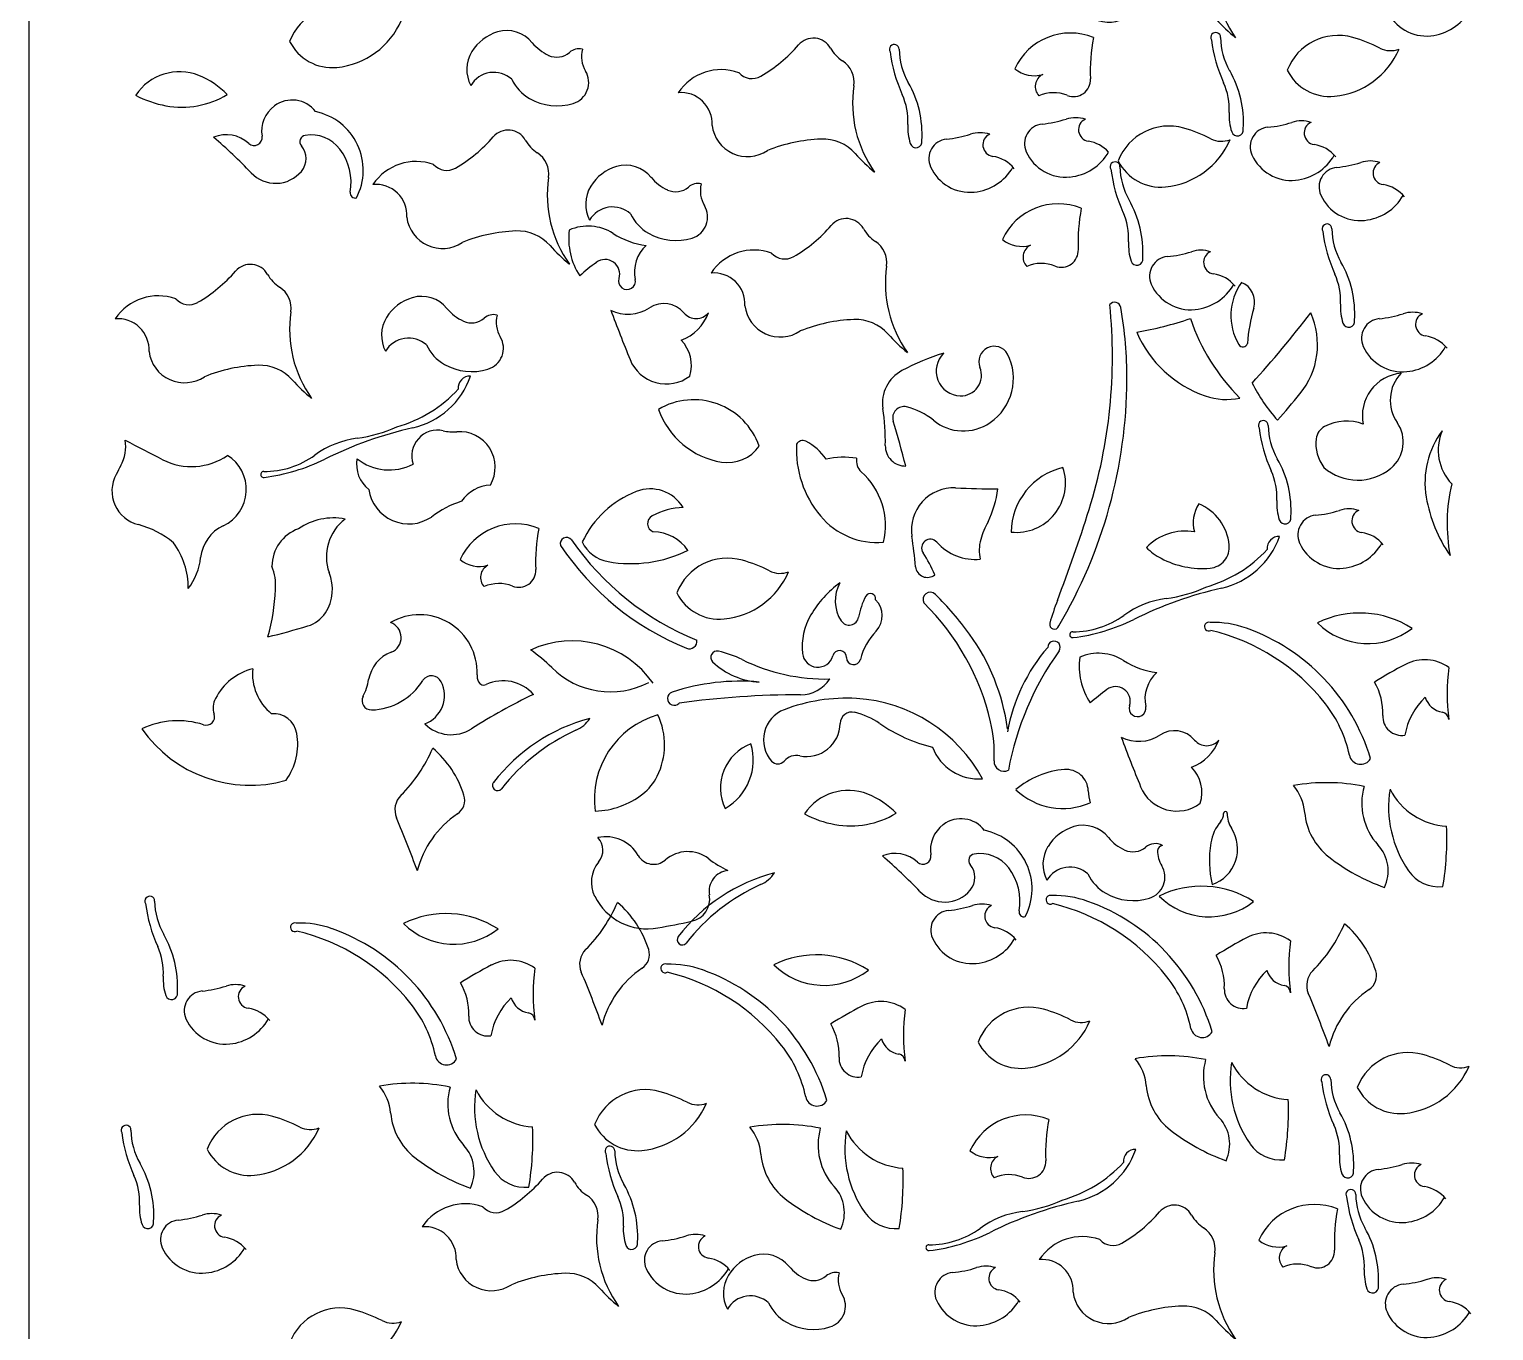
# Model space of a CAD drawing. Header units: millimetres. Extents: x 196 to 687, y 295 to 770.
# Drawn here: x 441.86 to 484.97, y 333.95 to 372.25 of the extents above; entities that cross this region are included whole.
import ezdxf

# ---------------------------------------------------------------- set-up
doc = ezdxf.new("R2010")
doc.units = ezdxf.units.MM

# ---------------------------------------------------------------- blocks, each defined once
blk = doc.blocks.new('A$C48BF6FA1')
for centre, radius, start, end in [((3.98, 3.367), 0.579, 29.3983, 139.1918), ((0.253, 6.585), 4.345, 300.1229, 319.1918), ((5.43, 4.184), 1.085, 209.3983, 236.9635), ((1.268, 1.498), 1.522, 70.2108, 146.4016), ((4.434, 2.652), 0.743, 351.6884, 56.9635), ((2.172, 3.278), 0.521, 221.8213, 300.1229), ((0.087, 1.434), 0.911, 356.6015, 95.4896), ((8.646, 2.036), 3.514, 171.6884, 215.4094), ((2.041, 1.514), 1.054, 187.3405, 303.8759), ((4.381, -3.72), 4.698, 92.1561, 111.895), ((4.253, -0.311), 1.287, 41.8063, 92.1561), ((9.044, 3.974), 5.141, 221.8063, 230.6209)]:
    blk.add_arc(centre, radius, start, end)

msp = doc.modelspace()

# ---------------------------------------------------------------- linework, layer by layer
msp.add_lwpolyline([(441.865, 387.708), (528.84, 387.708), (528.84, 306.184), (441.865, 306.184)], close=True)
for centre, radius, start, end in [((451.021, 371.315), 1.602, 74.2021, 158.8823), ((450.691, 373.435), 2.319, 275.6332, 336.6716), ((482.991, 373.324), 1.273, 204.2982, 275.7415), ((482.97, 373.537), 1.488, 275.7415, 329.9307), ((456.027, 370.896), 1.33, 106.4766, 148.525), ((455.922, 371.25), 0.961, 38.918, 106.4766), ((472.51, 370.337), 1.801, 67.7893, 155.4143), ((476.788, 372.009), 0.144, 0.7485, 210.2704), ((478.958, 372.038), 2.027, 180.7485, 209.7908), ((480.388, 370.466), 1.602, 74.2021, 158.8823), ((450.781, 372.523), 1.403, 206.7038, 275.6332), ((455.755, 371.063), 1.011, 148.525, 207.6949), ((457.693, 372.68), 1.314, 218.918, 245.7489), ((458.045, 371.244), 0.428, 76.5907, 130.4954), ((458.953, 371.453), 0.834, 165.6765, 211.2288), ((467.328, 371.66), 0.144, 0.7485, 210.2704), ((471.554, 372.135), 4.384, 187.1749, 204.3892), ((469.498, 371.688), 2.027, 180.7485, 209.7908), ((478.271, 371.029), 5.174, 169.1439, 182.6148), ((481.013, 372.485), 4.384, 187.1749, 204.3892), ((480.057, 372.586), 2.319, 275.6332, 336.6716), ((479.639, 367.82), 4.352, 62.9413, 74.2021), ((481.934, 372.313), 0.693, 242.9413, 291.3396), ((457.391, 372.01), 0.58, 245.7489, 310.4954), ((446.287, 369.448), 1.551, 68.3611, 146.3144), ((445.99, 368.7), 2.355, 43.699, 68.3611), ((455.539, 370.193), 0.789, 48.0281, 149.5252), ((457.239, 371.335), 1.297, 205.3321, 240.1436), ((457.686, 370.685), 0.647, 287.1886, 31.2288), ((471.444, 371.791), 0.908, 230.9852, 286.044), ((471.874, 370.563), 0.398, 116.7521, 223.0671), ((472.604, 370.77), 0.5, 248.4065, 2.6148), ((474.528, 369.502), 3.078, 356.6602, 29.7908), ((480.147, 371.674), 1.403, 206.7038, 275.6332), ((446.443, 373.033), 3.085, 242.0304, 259.6471), ((446.355, 372.55), 2.594, 259.6471, 301.0508), ((465.861, 369.554), 1.867, 356.7534, 24.3892), ((465.068, 369.152), 3.078, 356.6602, 29.7908), ((472.018, 369.291), 1.091, 68.4065, 113.5013), ((475.32, 369.903), 1.867, 356.7534, 24.3892), ((449.64, 369.244), 0.936, 126.8487, 188.8926), ((449.602, 369.295), 0.872, 37.4602, 126.8487), ((457.399, 371.613), 1.618, 240.1436, 287.1886), ((449.931, 368.099), 1.764, 332.5028, 78.1254), ((469.248, 369.362), 1.526, 176.7534, 198.2534), ((471.738, 368.883), 0.58, 95.6155, 204.2982), ((471.341, 372.917), 3.473, 275.6155, 287.5464), ((472.67, 368.716), 0.932, 72.4536, 107.5464), ((473.092, 369.292), 0.343, 114.3143, 261.5157), ((478.708, 369.711), 1.526, 176.7534, 198.2534), ((477.985, 372.822), 3.473, 275.6155, 287.5464), ((479.313, 368.621), 0.932, 72.4536, 107.5464), ((479.736, 369.198), 0.343, 114.3143, 261.5157), ((447.666, 368.174), 0.973, 47.4171, 112.6748), ((437.636, 357.787), 14.851, 43.5809, 49.452), ((448.483, 369.063), 0.235, 227.4171, 8.8926), ((450.018, 368.942), 0.188, 99.6553, 220.3418), ((450.164, 368.086), 1.056, 37.052, 99.6553), ((468.922, 368.439), 0.58, 95.6155, 204.2982), ((468.525, 372.472), 3.473, 275.6155, 287.5464), ((469.854, 368.272), 0.932, 72.4536, 107.5464), ((470.276, 368.848), 0.343, 114.3143, 261.5157), ((475.413, 367.799), 1.602, 74.2021, 158.8823), ((475.082, 369.919), 2.319, 275.6332, 336.6716), ((474.664, 365.153), 4.352, 62.9413, 74.2021), ((476.959, 369.646), 0.693, 242.9413, 291.3396), ((477.427, 369.289), 0.177, 198.2534, 10.9603), ((478.382, 368.789), 0.58, 95.6155, 204.2982), ((449.431, 368.444), 0.582, 319.6582, 40.3418), ((449.696, 367.733), 1.642, 350.156, 37.052), ((467.967, 368.939), 0.177, 198.2534, 10.9603), ((472.37, 369.169), 1.273, 204.2982, 275.7415), ((472.348, 369.382), 1.488, 275.7415, 329.9307), ((472.892, 367.955), 1.009, 42.5267, 81.5157), ((479.536, 367.86), 1.009, 39.0438, 81.5157), ((459.526, 366.935), 1.33, 106.4766, 148.525), ((459.421, 367.288), 0.961, 38.918, 106.4766), ((469.554, 368.724), 1.273, 204.2982, 275.7415), ((469.532, 368.938), 1.488, 275.7415, 329.9307), ((470.076, 367.511), 1.009, 39.0438, 81.5157), ((473.826, 368.204), 0.144, 0.7485, 210.2704), ((478.052, 368.679), 4.384, 187.1749, 204.3892), ((475.172, 369.007), 1.403, 206.7038, 275.6332), ((475.997, 368.232), 2.027, 180.7485, 209.7908), ((479.014, 369.074), 1.273, 204.2982, 275.7415), ((478.992, 369.288), 1.488, 275.7415, 329.9307), ((480.41, 367.608), 0.58, 95.6155, 204.2982), ((480.014, 371.641), 3.473, 275.6155, 287.5464), ((481.342, 367.441), 0.932, 72.4536, 107.5464), ((481.764, 368.017), 0.343, 114.3143, 261.5157), ((449.116, 368.712), 0.996, 223.5809, 319.6582), ((461.192, 368.718), 1.314, 218.918, 245.7489), ((461.544, 367.282), 0.428, 76.5907, 130.4954), ((451.459, 367.428), 0.147, 170.156, 284.4823), ((459.253, 367.101), 1.011, 148.525, 207.6949), ((460.89, 368.048), 0.58, 245.7489, 310.4954), ((462.452, 367.492), 0.834, 165.6765, 211.2288), ((481.042, 367.893), 1.273, 204.2982, 275.7415), ((481.021, 368.107), 1.488, 275.7415, 329.9307), ((481.565, 366.68), 1.009, 39.0438, 81.5157), ((459.038, 366.232), 0.789, 48.0281, 149.5252), ((461.185, 366.724), 0.647, 287.1886, 31.2288), ((472.15, 365.313), 1.801, 67.7893, 155.4143), ((477.912, 366.006), 5.174, 169.1439, 182.6148), ((472.359, 366.098), 1.867, 356.7534, 24.3892), ((471.567, 365.696), 3.078, 356.6602, 29.7908), ((458.313, 365.087), 1.37, 57.4632, 113.815), ((460.738, 367.373), 1.297, 205.3321, 240.1436), ((480.064, 366.377), 0.144, 0.7485, 210.2704), ((459.732, 366.085), 1.989, 172.6257, 213.1945), ((460.331, 368.25), 2.383, 237.4632, 262.6074), ((460.898, 367.651), 1.618, 240.1436, 287.1886), ((471.085, 366.768), 0.908, 230.9852, 286.044), ((475.747, 365.906), 1.526, 176.7534, 198.2534), ((484.29, 366.852), 4.384, 187.1749, 204.3892), ((482.234, 366.405), 2.027, 180.7485, 209.7908), ((460.733, 365.106), 1.055, 132.1841, 191.8629), ((471.515, 365.54), 0.398, 116.7521, 223.0671), ((472.245, 365.747), 0.5, 248.4065, 2.6148), ((475.421, 364.983), 0.58, 95.6155, 204.2982), ((475.024, 369.016), 3.473, 275.6155, 287.5464), ((476.352, 364.816), 0.932, 72.4536, 107.5464), ((476.775, 365.392), 0.343, 114.3143, 261.5157), ((444.646, 367.972), 4.345, 300.1229, 319.1918), ((448.374, 364.753), 0.579, 29.3983, 139.1918), ((463.371, 358.897), 8.082, 126.5606, 131.012), ((458.813, 365.043), 0.431, 342.4181, 126.5606), ((471.659, 364.268), 1.091, 68.4065, 113.5013), ((474.465, 365.483), 0.177, 198.2534, 10.9603), ((477.804, 363.869), 3.078, 356.6602, 29.7908), ((449.824, 365.57), 1.085, 209.3983, 236.9635), ((459.459, 364.838), 0.247, 162.4181, 11.8629), ((476.053, 365.268), 1.273, 204.2982, 275.7415), ((476.031, 365.482), 1.488, 275.7415, 329.9307), ((476.575, 364.055), 1.009, 39.0438, 81.5157), ((478.939, 363.825), 1.703, 145.0591, 210.0479), ((477.312, 364.22), 0.624, 343.4514, 68.3675), ((478.597, 364.271), 1.867, 356.7534, 24.3892), ((445.661, 362.884), 1.522, 70.2108, 146.4016), ((446.565, 364.664), 0.521, 221.8213, 300.1229), ((448.827, 364.038), 0.743, 351.6884, 56.9635), ((453.516, 363.075), 1.33, 106.4766, 148.525), ((453.412, 363.429), 0.961, 38.918, 106.4766), ((453.04, 363.422), 3.514, 171.6884, 215.4094), ((455.182, 364.859), 1.314, 218.918, 245.7489), ((455.534, 363.423), 0.428, 76.5907, 130.4954), ((456.442, 363.632), 0.834, 165.6765, 211.2288), ((459.495, 365.003), 1.14, 243.0392, 303.3142), ((513.931, 384.671), 58.716, 200.62556, 202.15456), ((460.545, 363.405), 0.773, 40.1079, 123.3142), ((460.57, 364.385), 1.373, 290.5239, 339.4189), ((461.496, 364.206), 0.47, 220.1079, 319.8921), ((458.773, 362.601), 14.975, 342.5693, 5.922), ((473.812, 364.033), 0.183, 10.0846, 141.9889), ((462.365, 361.997), 11.81, 359.7233, 10.0846), ((482.604, 362.648), 4.896, 163.4514, 175.8103), ((453.974, 383.557), 32.283, 317.7147, 322.4942), ((477.508, 362.966), 2.277, 320.5308, 24.265), ((481.984, 364.078), 1.526, 176.7534, 198.2534), ((481.262, 367.189), 3.473, 275.6155, 287.5464), ((482.59, 362.989), 0.932, 72.4536, 107.5464), ((483.012, 363.565), 0.343, 114.3143, 261.5157), ((444.48, 362.82), 0.911, 356.6015, 95.4896), ((453.244, 363.242), 1.011, 148.525, 207.6949), ((454.88, 364.189), 0.58, 245.7489, 310.4954), ((472.668, 373.753), 10.57, 279.7718, 288.6146), ((481.81, 365.713), 6.098, 198.9252, 225.0489), ((480.703, 363.656), 0.177, 198.2534, 10.9603), ((481.658, 363.156), 0.58, 95.6155, 204.2982), ((453.028, 362.372), 0.789, 48.0281, 149.5252), ((454.728, 363.514), 1.297, 205.3321, 240.1436), ((455.175, 362.864), 0.647, 287.1886, 31.2288), ((460.306, 362.361), 1.05, 342.3149, 44.7025), ((477.617, 364.704), 3.439, 203.4445, 250.7243), ((477.586, 363.042), 0.14, 210.0479, 344.8002), ((482.813, 362.228), 1.009, 39.0438, 81.5157), ((446.435, 362.901), 1.054, 187.3405, 303.8759), ((460.615, 362.962), 1.151, 202.1546, 306.8979), ((470.73, 356.275), 6.728, 106.8405, 118.2052), ((469.289, 362.192), 0.73, 134.2198, 268.3199), ((470.268, 362.467), 0.453, 29.6971, 202.0709), ((469.251, 361.975), 1.582, 304.6436, 26.947), ((482.29, 363.441), 1.273, 204.2982, 275.7415), ((482.269, 363.655), 1.488, 275.7415, 329.9307), ((448.774, 357.667), 4.698, 92.1561, 111.895), ((448.646, 361.075), 1.287, 41.8063, 92.1561), ((454.888, 363.792), 1.618, 240.1436, 287.1886), ((468.06, 361.253), 1.08, 118.2052, 188.6189), ((469.286, 362.069), 0.607, 268.3199, 22.0709), ((482.354, 360.881), 1.249, 95.0514, 191.7116), ((483.077, 361.33), 1.152, 136.3145, 214.7424), ((453.437, 365.36), 5.141, 221.8063, 230.6209), ((452.63, 362.817), 2.355, 282.8757, 340.7078), ((454.827, 361.702), 0.338, 85.596, 186.9656), ((459.82, 362.01), 14.355, 329.3429, 359.7233), ((482.674, 364.348), 5.432, 207.5432, 221.5272), ((451.635, 364.286), 3.88, 285.7282, 317.4215), ((461.423, 359.307), 2.041, 19.4217, 120.5365), ((477.097, 363.217), 1.863, 250.7243, 282.5494), ((457.29, 379.614), 28.468, 318.4883, 320.5308), ((462.623, 361.853), 2.372, 199.4152, 260.726), ((460.749, 360.145), 6.315, 358.6929, 8.6189), ((467.611, 360.816), 0.331, 76.3264, 196.8896), ((467.22, 359.212), 1.981, 50.5892, 76.3264), ((455.775, 349.057), 11.76, 102.8757, 116.3123), ((450.962, 364.348), 4.17, 277.626, 294.4235), ((453.884, 359.693), 0.761, 77.4009, 198.764), ((454.355, 361.799), 1.397, 257.4009, 273.8105), ((454.531, 359.362), 1.047, 329.909, 94.5538), ((435.788, 351.154), 32.926, 14.4992, 16.8896), ((469.36, 361.817), 1.389, 230.5892, 304.6436), ((478.19, 360.591), 0.144, 0.7485, 210.2704), ((482.415, 361.066), 4.384, 187.1749, 204.3892), ((480.36, 360.619), 2.027, 180.7485, 209.7908), ((480.219, 360.138), 0.478, 117.9763, 172.953), ((480.637, 359.35), 1.37, 68.8841, 117.9763), ((481.308, 360.103), 1.001, 309.7987, 34.7424), ((485.486, 358.914), 2.538, 143.205, 189.7775), ((484.786, 359.868), 1.448, 157.0065, 223.4214), ((443.61, 359.956), 1.095, 329.998, 10.7729), ((476.405, 419.765), 67.519, 241.97966, 243.04323), ((451.879, 357.501), 2.739, 97.626, 125.9374), ((462.421, 360.62), 1.123, 260.726, 325.5714), ((467.501, 359.885), 3.057, 177.0771, 219.8272), ((464.631, 359.935), 0.211, 63.573, 149.7942), ((464.043, 358.753), 1.531, 33.5484, 63.573), ((467.652, 359.987), 0.59, 178.6929, 271.3642), ((480.888, 360.055), 1.152, 172.953, 217.3237), ((446.639, 361.235), 1.855, 243.0432, 304.7582), ((447.072, 358.708), 1.181, 295.2117, 58.0977), ((448.784, 361.771), 2.535, 269.5591, 305.9374), ((448.09, 364.599), 5.579, 277.0547, 296.3123), ((452.448, 359.449), 0.951, 170.2318, 231.6224), ((452.465, 360.825), 1.544, 231.8623, 296.8678), ((465.841, 357.269), 2.388, 80.9062, 102.6151), ((466.642, 359.549), 0.431, 169.6261, 228.4607), ((475.93, 358.083), 3.078, 356.6602, 29.7908), ((445.309, 358.659), 1.011, 150.8024, 256.8419), ((447.153, 357.91), 2.996, 149.998, 155.5185), ((448.764, 359.149), 0.0871, 89.5591, 277.0547), ((464.96, 357.65), 2.105, 346.367, 48.4607), ((472.749, 357.422), 1.984, 103.4093, 179.0998), ((470.922, 358.889), 1.444, 263.7859, 18.7232), ((476.722, 358.485), 1.867, 356.7534, 24.3892), ((480.973, 360.504), 1.523, 228.8855, 309.7987), ((453.036, 358.883), 1.191, 188.6555, 303.9363), ((455.493, 357.75), 1.088, 92.9671, 146.0266), ((460.142, 357.596), 1.128, 30.9729, 111.5566), ((469.075, 357.512), 1.245, 87.3796, 188.5196), ((470.519, 389.081), 30.357, 267.3796, 269.7228), ((467.261, 359.101), 3.134, 334.4933, 353.0976), ((488.668, 357.709), 5.069, 166.7243, 190.7271), ((455.403, 355.707), 2.773, 107.0511, 127.8891), ((460.816, 355.891), 2.962, 111.5566, 154.5681), ((477.133, 357.728), 1.008, 146.641, 195.3961), ((475.729, 356.931), 1.464, 5.4869, 67.4295), ((480.11, 358.293), 1.526, 176.7534, 198.2534), ((487.211, 359.211), 4.29, 189.7775, 214.7605), ((450.816, 356.069), 1.801, 78.9984, 124.8009), ((452.009, 356.725), 1.399, 127.378, 199.2637), ((460.322, 357.703), 0.259, 118.8667, 249.461), ((461.16, 356.183), 1.994, 91.4334, 118.8667), ((466.822, 359.319), 2.173, 219.8272, 274.8524), ((429.56, 371.773), 45.594, 339.0075, 342.5693), ((478.829, 357.87), 0.177, 198.2534, 10.9603), ((479.784, 357.37), 0.58, 95.6155, 204.2982), ((479.387, 361.403), 3.473, 275.6155, 287.5464), ((480.715, 357.203), 0.932, 72.4536, 107.5464), ((481.138, 357.779), 0.343, 114.3143, 261.5157), ((444.339, 354.994), 2.78, 50.5232, 74.5744), ((448.074, 356.579), 1.172, 115.2117, 174.0093), ((450.177, 356.446), 1.169, 109.4396, 179.9531), ((456.181, 355.893), 1.801, 67.7893, 155.4143), ((461.943, 356.586), 5.174, 169.1439, 182.6148), ((460.195, 356.16), 1.301, 35.4865, 88.416), ((471.878, 356.686), 2.081, 149.222, 164.7595), ((475.888, 355.902), 1.582, 80.0556, 136.1571), ((480.938, 356.442), 1.009, 39.0438, 81.5157), ((444.31, 355.809), 2.236, 359.607, 36.5223), ((457.675, 357.117), 0.181, 34.8434, 199.1157), ((464.268, 361.571), 8.132, 213.7115, 247.9301), ((464.64, 361.966), 8.305, 214.8434, 247.8927), ((459.084, 357.611), 1.044, 205.4163, 259.8759), ((450.947, 354.797), 17.085, 5.4967, 8.5196), ((468.388, 356.984), 0.258, 41.552, 213.5298), ((469.713, 358.157), 1.511, 221.552, 275.3729), ((471.054, 356.911), 1.227, 164.7595, 192.1411), ((476.019, 358.282), 1.807, 225.2306, 242.3162), ((475.449, 359.57), 3.88, 285.7282, 317.4215), ((476.568, 357.011), 0.621, 275.0859, 5.4869), ((476.444, 358.101), 2.355, 282.8757, 340.7078), ((478.642, 356.986), 0.338, 85.596, 186.9656), ((480.416, 357.656), 1.273, 204.2982, 275.7415), ((480.394, 357.869), 1.488, 275.7415, 329.9307), ((445.127, 356.889), 1.792, 322.3485, 354.0093), ((455.115, 357.348), 0.908, 230.9852, 286.044), ((459.571, 360.339), 3.815, 259.8759, 296.194), ((462.419, 355.084), 1.602, 74.2021, 158.8823), ((461.67, 352.438), 4.352, 62.9413, 74.2021), ((464.871, 354.653), 3.962, 22.9526, 33.5298), ((476.391, 358.992), 2.61, 242.3162, 275.0859), ((447.625, 355.894), 1.49, 355.113, 21.752), ((449.515, 355.77), 1.272, 326.8883, 22.8057), ((455.546, 356.12), 0.398, 116.7521, 223.0671), ((456.275, 356.327), 0.5, 248.4065, 2.6148), ((462.088, 357.204), 2.319, 275.6332, 336.6716), ((463.965, 356.931), 0.693, 242.9413, 291.3396), ((468.299, 356.466), 0.347, 185.4967, 309.3041), ((443.484, 355.939), 5.628, 343.8017, 358.2593), ((455.69, 354.848), 1.091, 68.4065, 113.5013), ((462.178, 356.292), 1.403, 206.7038, 275.6332), ((467.572, 353.428), 3.132, 126.1205, 149.4909), ((466.662, 355.429), 1.075, 150.4941, 213.1461), ((466.625, 355.496), 0.153, 347.0199, 151.9055), ((468.387, 355.467), 0.215, 45.3001, 207.3113), ((479.59, 344.341), 11.76, 102.8757, 116.3123), ((474.777, 359.632), 4.17, 277.626, 294.4235), ((468.309, 354.597), 2.063, 151.9055, 170.21), ((466.307, 354.992), 0.663, 316.9954, 45.2103), ((463.13, 350.222), 7.222, 13.1831, 45.4509), ((461.884, 348.896), 9.46, 35.959, 45.3001), ((479.543, 352.594), 7.942, 159.0075, 164.0884), ((475.694, 352.785), 2.739, 97.626, 125.9374), ((449.796, 355.587), 0.937, 286.7965, 326.8883), ((453.354, 353.328), 1.693, 357.5615, 120.4246), ((452.349, 354.35), 0.463, 291.3504, 71.3802), ((466.48, 354.072), 1.864, 149.4909, 185.8071), ((465.998, 354.996), 0.282, 213.1461, 350.21), ((472.038, 354.733), 0.138, 164.0884, 341.7382), ((472.599, 357.055), 2.535, 269.5591, 305.9374), ((471.904, 359.883), 5.579, 277.0547, 296.3123), ((476.586, 354.672), 0.129, 70.4705, 297.7084), ((476.71, 351.876), 2.918, 70.3774, 91.6017), ((481.034, 352.238), 2.833, 57.2316, 116.2105), ((481.266, 356.282), 2.111, 225.3658, 308.0764), ((443.566, 376.226), 22.496, 283.6847, 286.7965), ((468.228, 353.199), 1.965, 136.9954, 165.0542), ((464.552, 350.832), 6.164, 7.7862, 35.959), ((472.579, 354.433), 0.0871, 89.5591, 277.0547), ((475.243, 348.651), 6.071, 38.1735, 76.64), ((475.714, 349.081), 5.886, 16.8477, 70.3774), ((452.906, 352.923), 1.069, 111.3504, 169.8549), ((457.844, 351.347), 2.905, 34.9105, 114.8869), ((454.007, 350.211), 4.59, 45.1677, 55.2774), ((461.295, 354.24), 0.221, 247.9301, 8.1275), ((462.108, 353.767), 0.184, 77.4271, 225.6394), ((461.466, 350.887), 3.135, 63.8395, 77.4271), ((465.714, 353.759), 0.208, 0.0977, 165.0542), ((475.749, 350.675), 5.168, 139.0705, 169.9822), ((479.28, 348.866), 8.738, 144.3836, 169.5978), ((472.028, 354.061), 0.184, 324.3836, 180.1601), ((463.469, 355.19), 2.153, 226.22, 266.9037), ((465.305, 358.702), 5.573, 243.8395, 271.2489), ((465.076, 353.929), 0.453, 185.8071, 345.0542), ((466.129, 353.76), 0.208, 180.0977, 345.0542), ((474.759, 353.516), 1.989, 172.6257, 213.1945), ((473.34, 352.517), 1.37, 57.4632, 113.815), ((475.358, 355.681), 2.383, 237.4632, 262.6074), ((488.643, 341.562), 13.536, 117.5852, 122.0366), ((482.937, 352.484), 1.213, 53.9949, 117.5852), ((448.872, 351.774), 1.714, 104.5137, 152.851), ((449.939, 353.28), 1.505, 174.1509, 231.1294), ((450.07, 353.431), 1.812, 333.241, 349.8549), ((451.893, 354.047), 1.827, 271.362, 328.4158), ((453.706, 352.907), 0.316, 26.76, 144.4512), ((453.186, 352.645), 0.899, 291.2547, 26.76), ((455.488, 353.237), 0.444, 177.5615, 205.0798), ((455.242, 353.122), 0.172, 205.0798, 294.9908), ((455.815, 351.893), 1.184, 41.4273, 114.9908), ((458.97, 355.202), 2.449, 225.1677, 297.5442), ((462.798, 346.623), 6.442, 85.0559, 108.1828), ((464.572, 353.681), 1.015, 269.9316, 327.2413), ((475.76, 352.537), 1.055, 132.1841, 191.8629), ((489.699, 352.701), 6.097, 172.8027, 187.1973), ((451.93, 352.493), 0.271, 153.241, 271.362), ((464.838, 335.905), 18.641, 115.8774, 122.2938), ((460.85, 352.554), 0.198, 108.1828, 317.1077), ((464.54, 326.989), 25.676, 89.9316, 97.9367), ((478.398, 346.328), 8.082, 126.5606, 131.012), ((473.841, 352.474), 0.431, 342.4181, 126.5606), ((479.933, 352.14), 1.773, 357.3576, 30.3719), ((447.89, 352.277), 0.612, 152.851, 197.6123), ((464.423, 351.342), 0.947, 111.0064, 221.5872), ((465.911, 347.467), 5.097, 86.547, 111.0064), ((465.945, 348.042), 4.521, 28.3686, 86.547), ((474.486, 352.269), 0.247, 162.4181, 11.8629), ((477.123, 350.129), 3.679, 11.9042, 38.1735), ((484.376, 351.112), 2.053, 133.7471, 169.7705), ((483.559, 352.772), 0.628, 196.3004, 261.1362), ((446.236, 349.392), 2.509, 72.3306, 114.9665), ((447.072, 352.017), 0.247, 252.3306, 17.6123), ((449.047, 351.407), 0.704, 10.0203, 94.2853), ((454.287, 352.599), 1.108, 225.6099, 302.2938), ((459.703, 346.875), 5.266, 104.7405, 142.4056), ((457.567, 352.486), 0.949, 294.1637, 326.9824), ((461.072, 349.598), 2.572, 105.885, 187.9598), ((458.491, 351.191), 2.073, 333.6118, 25.1548), ((464.747, 351.835), 0.986, 258.4228, 359.0696), ((466.078, 351.813), 0.345, 76.2635, 179.0696), ((465.625, 349.964), 2.249, 55.5747, 76.2635), ((469.608, 355.775), 4.796, 235.5747, 256.0127), ((466.158, 350.931), 4.112, 357.0835, 13.1831), ((482.266, 352.032), 0.562, 177.3576, 279.1312), ((483.428, 351.932), 0.222, 1.2927, 81.1362), ((448.36, 353.877), 3.875, 214.7784, 285.9444), ((447.954, 351.213), 1.814, 324.1418, 10.0203), ((460.311, 346.371), 5.753, 114.1637, 142.2294), ((474.522, 352.434), 1.14, 243.0392, 303.3142), ((528.958, 372.101), 58.716, 200.62556, 202.15456), ((475.572, 350.835), 0.773, 40.1079, 123.3142), ((475.598, 351.816), 1.373, 290.5239, 339.4189), ((476.524, 351.637), 0.47, 220.1079, 319.8921), ((449.714, 352.801), 4.373, 314.9493, 337.0048), ((451.825, 348.824), 2.969, 17.2882, 49.8366), ((463.595, 349.925), 1.384, 110.6733, 205.8863), ((461.533, 350.746), 1.643, 299.7948, 16.7649), ((469.817, 351.656), 1.469, 201.3497, 274.1506), ((463.899, 350.878), 0.246, 221.5872, 318.4128), ((464.451, 350.388), 0.491, 78.4228, 138.4128), ((470.557, 350.707), 0.294, 177.0835, 296.0355), ((472.532, 347.974), 2.499, 94.539, 130.535), ((472.386, 349.816), 0.651, 2.1396, 94.539), ((475.333, 349.792), 1.05, 342.3149, 44.7025), ((481.055, 350.958), 0.339, 191.9042, 329.6917), ((455.651, 349.996), 0.152, 142.4056, 318.0391), ((458.985, 350.946), 1.523, 307.9848, 333.6118), ((480.044, 344.485), 5.594, 78.5527, 99.9411), ((453.229, 349.28), 0.602, 134.9493, 202.9473), ((454.196, 349.562), 0.486, 303.7959, 17.2882), ((458.454, 351.625), 2.384, 271.6891, 307.9848), ((465.974, 348.299), 1.551, 68.3611, 146.3144), ((465.678, 347.551), 2.355, 43.699, 68.3611), ((472.286, 351.311), 1.992, 226.2184, 293.8508), ((474.546, 349.897), 1.51, 182.1396, 195.6391), ((475.642, 350.393), 1.151, 202.1546, 306.8979), ((477.998, 349.084), 1.414, 4.8693, 40.13), ((482.903, 349.476), 1.816, 164.2909, 222.5199), ((485.165, 349.362), 3.288, 170.8219, 214.8114), ((483.708, 350.799), 2.008, 207.0352, 266.5085), ((466.042, 351.401), 2.594, 259.6471, 301.0508), ((476.654, 349.169), 0.367, 319.7629, 0.6029), ((477.075, 349.174), 0.0531, 359.3971, 180.6029), ((477.913, 349.165), 0.785, 179.3971, 212.8603), ((481.261, 349.362), 1.861, 184.8693, 232.0644), ((423.799, 336.819), 31.357, 19.8773, 22.9473), ((456.048, 346.794), 2.845, 123.7959, 166.0185), ((466.131, 351.884), 3.085, 242.0304, 259.6471), ((469.327, 348.095), 0.936, 126.8487, 188.8926), ((469.289, 348.145), 0.872, 37.4602, 126.8487), ((472.986, 347.509), 1.33, 106.4766, 148.525), ((472.881, 347.863), 0.961, 38.918, 106.4766), ((477.926, 348.094), 1.298, 139.7629, 170.6432), ((476.316, 348.133), 1.116, 289.2382, 32.8603), ((474.935, 348.437), 8.658, 350.5849, 2.3652), ((458.84, 347.393), 1.093, 29.8507, 102.441), ((458.205, 348.091), 0.544, 320.2927, 42.8065), ((469.619, 346.95), 1.764, 332.5028, 78.1254), ((474.652, 349.293), 1.314, 218.918, 245.7489), ((479.77, 347.79), 3.167, 170.6432, 192.9684), ((460.242, 348.198), 0.523, 209.8507, 310.7906), ((461.248, 347.032), 1.017, 52.6773, 130.7906), ((467.353, 347.024), 0.973, 47.4171, 112.6748), ((457.323, 336.637), 14.851, 43.5809, 49.452), ((468.171, 347.914), 0.235, 227.4171, 8.8926), ((469.706, 347.793), 0.188, 99.6553, 220.3418), ((469.851, 346.937), 1.056, 37.052, 99.6553), ((472.713, 347.676), 1.011, 148.525, 207.6949), ((474.35, 348.623), 0.58, 245.7489, 310.4954), ((475.004, 347.857), 0.428, 59.6538, 130.4954), ((475.912, 348.066), 0.834, 178.8365, 211.2288), ((475.223, 348.08), 0.145, 91.1067, 178.8365), ((483.732, 352.532), 5.88, 232.0644, 250.3623), ((480.725, 347.479), 1.139, 334.8024, 42.5199), ((459.338, 347.15), 0.929, 140.2927, 206.5304), ((463.95, 350.577), 3.441, 232.6773, 243.719), ((462.486, 346.882), 0.612, 95.5837, 190.1275), ((469.119, 347.294), 0.582, 319.6582, 40.3418), ((469.384, 346.584), 1.642, 350.156, 37.052), ((472.498, 346.806), 0.789, 48.0281, 149.5252), ((474.645, 347.298), 0.647, 287.1886, 31.2288), ((483.364, 348.109), 1.094, 214.8114, 275.8783), ((465.141, 342.335), 5.266, 104.7405, 142.4056), ((465.748, 341.831), 5.753, 114.1637, 142.2294), ((463.005, 347.946), 0.949, 294.1637, 326.9824), ((474.198, 347.948), 1.297, 205.3321, 240.1436), ((476.371, 344.199), 2.833, 57.2316, 116.2105), ((445.411, 346.592), 0.144, 0.7485, 210.2704), ((447.582, 346.62), 2.027, 180.7485, 209.7908), ((460.058, 347.509), 1.733, 206.5304, 280.3852), ((461.222, 346.656), 0.671, 281.7806, 10.1275), ((468.803, 347.562), 0.996, 223.5809, 319.6582), ((471.923, 346.633), 0.129, 70.4705, 297.7084), ((472.047, 343.837), 2.918, 70.3774, 91.6017), ((471.051, 341.042), 5.886, 16.8477, 70.3774), ((474.358, 348.226), 1.618, 240.1436, 287.1886), ((476.603, 348.243), 2.111, 225.3658, 308.0764), ((449.637, 347.067), 4.384, 187.1749, 204.3892), ((454.129, 343.392), 2.833, 57.2316, 116.2105), ((455.152, 348.261), 4.373, 314.9493, 337.0048), ((457.262, 344.284), 2.969, 17.2882, 49.8366), ((468.98, 345.742), 0.58, 95.6155, 204.2982), ((468.583, 349.775), 3.473, 275.6155, 287.5464), ((469.911, 345.574), 0.932, 72.4536, 107.5464), ((470.334, 346.151), 0.343, 114.3143, 261.5157), ((471.146, 346.278), 0.147, 170.156, 284.4823), ((470.58, 340.612), 6.071, 38.1735, 76.64), ((449.681, 345.826), 0.129, 70.4705, 297.7084), ((449.805, 343.031), 2.918, 70.3774, 91.6017), ((448.809, 340.235), 5.886, 16.8477, 70.3774), ((454.361, 347.436), 2.111, 225.3658, 308.0764), ((452.906, 386.53), 41.403, 280.3852, 281.7806), ((470.134, 344.813), 1.009, 39.0438, 81.5157), ((476.553, 347.635), 4.373, 314.9493, 337.0048), ((478.664, 343.658), 2.969, 17.2882, 49.8366), ((443.152, 344.084), 3.078, 356.6602, 29.7908), ((448.338, 339.805), 6.071, 38.1735, 76.64), ((461.088, 345.456), 0.152, 142.4056, 318.0391), ((469.612, 346.027), 1.273, 204.2982, 275.7415), ((469.59, 346.241), 1.488, 275.7415, 329.9307), ((483.98, 333.523), 13.536, 117.5852, 122.0366), ((478.274, 344.445), 1.213, 53.9949, 117.5852), ((485.036, 344.662), 6.097, 172.8027, 187.1973), ((443.944, 344.486), 1.867, 356.7534, 24.3892), ((458.667, 344.74), 0.602, 134.9493, 202.9473), ((459.633, 345.022), 0.486, 303.7959, 17.2882), ((465.03, 342.18), 2.833, 57.2316, 116.2105), ((475.27, 344.101), 1.773, 357.3576, 30.3719), ((461.738, 332.716), 13.536, 117.5852, 122.0366), ((456.032, 343.638), 1.213, 53.9949, 117.5852), ((462.794, 343.855), 6.097, 172.8027, 187.1973), ((429.237, 332.279), 31.357, 19.8773, 22.9473), ((461.486, 342.254), 2.845, 123.7959, 166.0185), ((460.581, 344.614), 0.129, 70.4705, 297.7084), ((460.706, 341.819), 2.918, 70.3774, 91.6017), ((459.238, 338.593), 6.071, 38.1735, 76.64), ((459.71, 339.024), 5.886, 16.8477, 70.3774), ((465.262, 346.224), 2.111, 225.3658, 308.0764), ((479.713, 343.073), 2.053, 133.7471, 169.7705), ((478.896, 344.733), 0.628, 196.3004, 261.1362), ((480.068, 344.114), 0.602, 134.9493, 202.9473), ((481.035, 344.396), 0.486, 303.7959, 17.2882), ((447.332, 344.294), 1.526, 176.7534, 198.2534), ((446.609, 347.404), 3.473, 275.6155, 287.5464), ((447.937, 343.204), 0.932, 72.4536, 107.5464), ((448.359, 343.78), 0.343, 114.3143, 261.5157), ((453.028, 343.294), 1.773, 357.3576, 30.3719), ((472.46, 342.09), 3.679, 11.9042, 38.1735), ((477.603, 343.993), 0.562, 177.3576, 279.1312), ((478.765, 343.893), 0.222, 1.2927, 81.1362), ((482.887, 341.627), 2.845, 123.7959, 166.0185), ((446.05, 343.871), 0.177, 198.2534, 10.9603), ((447.006, 343.371), 0.58, 95.6155, 204.2982), ((457.471, 342.266), 2.053, 133.7471, 169.7705), ((456.654, 343.926), 0.628, 196.3004, 261.1362), ((466.933, 342.426), 1.213, 53.9949, 117.5852), ((450.638, 331.653), 31.357, 19.8773, 22.9473), ((447.637, 343.657), 1.273, 204.2982, 275.7415), ((448.16, 342.443), 1.009, 39.0438, 81.5157), ((450.218, 341.283), 3.679, 11.9042, 38.1735), ((455.361, 343.186), 0.562, 177.3576, 279.1312), ((456.523, 343.086), 0.222, 1.2927, 81.1362), ((472.639, 331.504), 13.536, 117.5852, 122.0366), ((473.695, 342.644), 6.097, 172.8027, 187.1973), ((471.287, 341.868), 1.602, 74.2021, 158.8823), ((470.538, 339.222), 4.352, 62.9413, 74.2021), ((447.616, 343.87), 1.488, 275.7415, 329.9307), ((463.929, 342.082), 1.773, 357.3576, 30.3719), ((470.956, 343.987), 2.319, 275.6332, 336.6716), ((472.833, 343.715), 0.693, 242.9413, 291.3396), ((476.392, 342.919), 0.339, 191.9042, 329.6917), ((461.119, 340.072), 3.679, 11.9042, 38.1735), ((468.372, 341.055), 2.053, 133.7471, 169.7705), ((467.554, 342.714), 0.628, 196.3004, 261.1362), ((471.046, 343.075), 1.403, 206.7038, 275.6332), ((454.15, 342.112), 0.339, 191.9042, 329.6917), ((466.262, 341.974), 0.562, 177.3576, 279.1312), ((467.423, 341.875), 0.222, 1.2927, 81.1362), ((475.381, 336.446), 5.594, 78.5527, 99.9411), ((473.335, 341.045), 1.414, 4.8693, 40.13), ((478.24, 341.437), 1.816, 164.2909, 222.5199), ((480.502, 341.323), 3.288, 170.8219, 214.8114), ((479.045, 342.76), 2.008, 207.0352, 266.5085), ((482.451, 340.534), 1.602, 74.2021, 158.8823), ((481.702, 337.888), 4.352, 62.9413, 74.2021), ((480.033, 341.342), 0.144, 0.7485, 210.2704), ((482.12, 342.654), 2.319, 275.6332, 336.6716), ((483.997, 342.381), 0.693, 242.9413, 291.3396), ((453.139, 335.639), 5.594, 78.5527, 99.9411), ((451.092, 340.238), 1.414, 4.8693, 40.13), ((455.998, 340.63), 1.816, 164.2909, 222.5199), ((458.26, 340.516), 3.288, 170.8219, 214.8114), ((456.803, 341.953), 2.008, 207.0352, 266.5085), ((460.001, 339.443), 1.602, 74.2021, 158.8823), ((459.253, 336.797), 4.352, 62.9413, 74.2021), ((476.598, 341.323), 1.861, 184.8693, 232.0644), ((484.259, 341.817), 4.384, 187.1749, 204.3892), ((482.204, 341.371), 2.027, 180.7485, 209.7908), ((482.21, 341.742), 1.403, 206.7038, 275.6332), ((459.67, 341.563), 2.319, 275.6332, 336.6716), ((461.548, 341.29), 0.693, 242.9413, 291.3396), ((465.05, 340.9), 0.339, 191.9042, 329.6917), ((470.272, 340.398), 8.658, 350.5849, 2.3652), ((448.595, 338.716), 1.602, 74.2021, 158.8823), ((447.846, 336.07), 4.352, 62.9413, 74.2021), ((454.356, 340.516), 1.861, 184.8693, 232.0644), ((471.193, 338.498), 1.801, 67.7893, 155.4143), ((476.954, 339.191), 5.174, 169.1439, 182.6148), ((476.061, 339.44), 1.139, 334.8024, 42.5199), ((477.774, 338.834), 3.078, 356.6602, 29.7908), ((444.713, 339.853), 0.144, 0.7485, 210.2704), ((448.938, 340.328), 4.384, 187.1749, 204.3892), ((446.883, 339.881), 2.027, 180.7485, 209.7908), ((448.264, 340.835), 2.319, 275.6332, 336.6716), ((450.141, 340.563), 0.693, 242.9413, 291.3396), ((448.03, 339.591), 8.658, 350.5849, 2.3652), ((459.76, 340.651), 1.403, 206.7038, 275.6332), ((464.04, 334.428), 5.594, 78.5527, 99.9411), ((461.993, 339.026), 1.414, 4.8693, 40.13), ((466.898, 339.419), 1.816, 164.2909, 222.5199), ((469.161, 339.304), 3.288, 170.8219, 214.8114), ((467.703, 340.741), 2.008, 207.0352, 266.5085), ((479.069, 344.493), 5.88, 232.0644, 250.3623), ((478.566, 339.236), 1.867, 356.7534, 24.3892), ((448.354, 339.923), 1.403, 206.7038, 275.6332), ((453.819, 338.633), 1.139, 334.8024, 42.5199), ((458.956, 339.24), 0.144, 0.7485, 210.2704), ((472.212, 340.062), 2.355, 282.8757, 340.7078), ((474.41, 338.947), 0.338, 85.596, 186.9656), ((478.701, 340.07), 1.094, 214.8114, 275.8783), ((442.453, 337.345), 3.078, 356.6602, 29.7908), ((456.827, 343.686), 5.88, 232.0644, 250.3623), ((463.182, 339.715), 4.384, 187.1749, 204.3892), ((461.126, 339.268), 2.027, 180.7485, 209.7908), ((465.256, 339.304), 1.861, 184.8693, 232.0644), ((470.127, 339.953), 0.908, 230.9852, 286.044), ((470.557, 338.725), 0.398, 116.7521, 223.0671), ((471.287, 338.932), 0.5, 248.4065, 2.6148), ((471.218, 341.531), 3.88, 285.7282, 317.4215), ((481.954, 339.044), 1.526, 176.7534, 198.2534), ((481.231, 342.155), 3.473, 275.6155, 287.5464), ((482.559, 337.954), 0.932, 72.4536, 107.5464), ((482.981, 338.53), 0.343, 114.3143, 261.5157), ((443.245, 337.747), 1.867, 356.7534, 24.3892), ((456.459, 339.264), 1.094, 214.8114, 275.8783), ((458.93, 338.38), 8.658, 350.5849, 2.3652), ((470.701, 337.453), 1.091, 68.4065, 113.5013), ((480.672, 338.621), 0.177, 198.2534, 10.9603), ((481.627, 338.122), 0.58, 95.6155, 204.2982), ((456.696, 336.732), 3.078, 356.6602, 29.7908), ((464.72, 337.421), 1.139, 334.8024, 42.5199), ((480.765, 337.962), 0.144, 0.7485, 210.2704), ((482.936, 337.99), 2.027, 180.7485, 209.7908), ((482.782, 337.193), 1.009, 39.0438, 81.5157), ((446.633, 337.554), 1.526, 176.7534, 198.2534), ((457.489, 337.134), 1.867, 356.7534, 24.3892), ((467.727, 342.474), 5.88, 232.0644, 250.3623), ((475.358, 326.302), 11.76, 102.8757, 116.3123), ((470.545, 341.593), 4.17, 277.626, 294.4235), ((479.693, 335.867), 1.801, 67.7893, 155.4143), ((485.454, 336.559), 5.174, 169.1439, 182.6148), ((484.991, 338.437), 4.384, 187.1749, 204.3892), ((482.259, 338.407), 1.273, 204.2982, 275.7415), ((482.238, 338.621), 1.488, 275.7415, 329.9307), ((445.352, 337.132), 0.177, 198.2534, 10.9603), ((446.307, 336.632), 0.58, 95.6155, 204.2982), ((445.91, 340.665), 3.473, 275.6155, 287.5464), ((447.238, 336.465), 0.932, 72.4536, 107.5464), ((447.661, 337.041), 0.343, 114.3143, 261.5157), ((467.36, 338.052), 1.094, 214.8114, 275.8783), ((471.462, 334.746), 2.739, 97.626, 125.9374), ((447.461, 335.704), 1.009, 39.0438, 81.5157), ((460.876, 336.942), 1.526, 176.7534, 198.2534), ((460.153, 340.052), 3.473, 275.6155, 287.5464), ((461.482, 335.852), 0.932, 72.4536, 107.5464), ((461.904, 336.428), 0.343, 114.3143, 261.5157), ((468.367, 339.016), 2.535, 269.5591, 305.9374), ((467.672, 341.844), 5.579, 277.0547, 296.3123), ((478.506, 335.454), 3.078, 356.6602, 29.7908), ((446.939, 336.917), 1.273, 204.2982, 275.7415), ((446.917, 337.131), 1.488, 275.7415, 329.9307), ((459.595, 336.519), 0.177, 198.2534, 10.9603), ((460.55, 336.019), 0.58, 95.6155, 204.2982), ((468.347, 336.394), 0.0871, 89.5591, 277.0547), ((478.627, 337.321), 0.908, 230.9852, 286.044), ((479.057, 336.094), 0.398, 116.7521, 223.0671), ((479.787, 336.301), 0.5, 248.4065, 2.6148), ((479.298, 335.856), 1.867, 356.7534, 24.3892), ((461.704, 335.091), 1.009, 39.0438, 81.5157), ((463.583, 334.89), 1.33, 106.4766, 148.525), ((463.478, 335.244), 0.961, 38.918, 106.4766), ((465.249, 336.674), 1.314, 218.918, 245.7489), ((468.702, 339.118), 3.473, 275.6155, 287.5464), ((470.03, 334.918), 0.932, 72.4536, 107.5464), ((470.452, 335.494), 0.343, 114.3143, 261.5157), ((479.201, 334.821), 1.091, 68.4065, 113.5013), ((461.182, 336.304), 1.273, 204.2982, 275.7415), ((461.16, 336.518), 1.488, 275.7415, 329.9307), ((463.31, 335.057), 1.011, 148.525, 207.6949), ((464.947, 336.004), 0.58, 245.7489, 310.4954), ((465.601, 335.238), 0.428, 76.5907, 130.4954), ((466.509, 335.447), 0.834, 165.6765, 211.2288), ((469.098, 335.085), 0.58, 95.6155, 204.2982), ((482.686, 335.664), 1.526, 176.7534, 198.2534), ((481.963, 338.775), 3.473, 275.6155, 287.5464), ((483.291, 334.574), 0.932, 72.4536, 107.5464), ((483.713, 335.15), 0.343, 114.3143, 261.5157), ((463.095, 334.187), 0.789, 48.0281, 149.5252), ((465.242, 334.679), 0.647, 287.1886, 31.2288), ((470.253, 334.157), 1.009, 39.0438, 81.5157), ((481.404, 335.241), 0.177, 198.2534, 10.9603), ((482.36, 334.741), 0.58, 95.6155, 204.2982), ((451.021, 333.018), 1.602, 74.2021, 158.8823), ((450.273, 330.372), 4.352, 62.9413, 74.2021), ((464.795, 335.329), 1.297, 205.3321, 240.1436), ((469.73, 335.37), 1.273, 204.2982, 275.7415), ((469.709, 335.584), 1.488, 275.7415, 329.9307), ((483.514, 333.813), 1.009, 39.0438, 81.5157), ((450.691, 335.138), 2.319, 275.6332, 336.6716), ((452.568, 334.865), 0.693, 242.9413, 291.3396), ((464.955, 335.607), 1.618, 240.1436, 287.1886), ((482.991, 335.027), 1.273, 204.2982, 275.7415), ((482.97, 335.24), 1.488, 275.7415, 329.9307)]:
    msp.add_arc(centre, radius, start, end)

# ---------------------------------------------------------------- block references
for p in [(471.593, 371.999), (460.966, 368.042), (451.981, 365.339), (461.932, 362.733), (453.43, 334.667), (471.593, 333.702)]:
    msp.add_blockref('A$C48BF6FA1', p)

doc.saveas('drawing.dxf')
